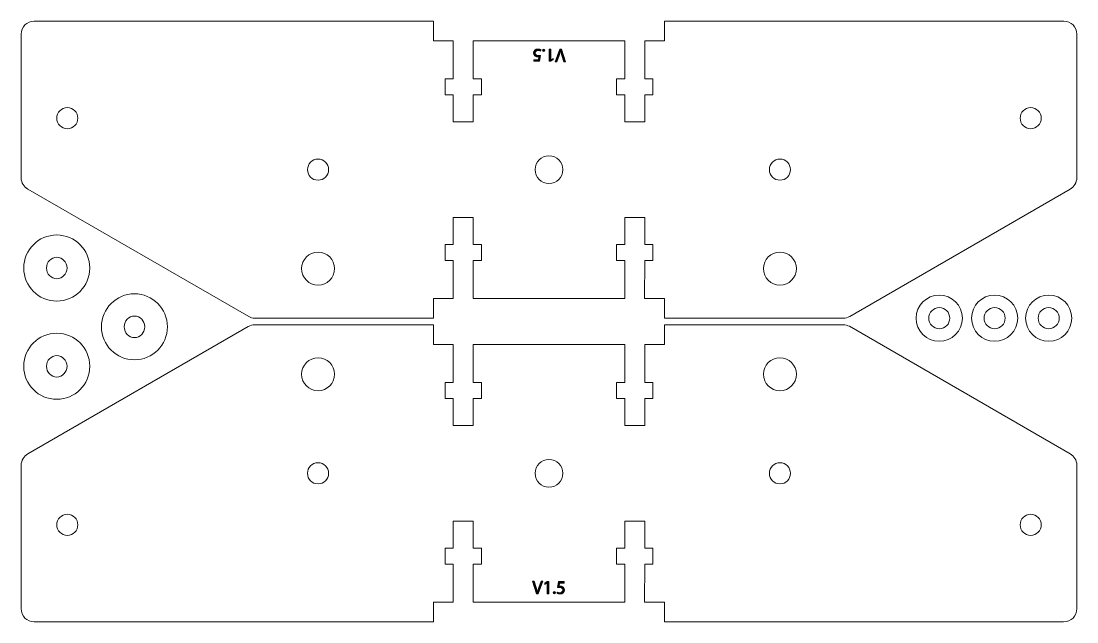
# Model space of a CAD drawing. Header units: inches. Extents: x 4 to 407, y 4 to 300.
# Drawn here: x 156.8 to 316.8, y 115 to 206 of the extents above; entities that cross this region are included whole.
import ezdxf

# ---------------------------------------------------------------- set-up
doc = ezdxf.new("R2010")
doc.units = ezdxf.units.IN
doc.header["$MEASUREMENT"] = 0
doc.layers.add('Ebene 1', color=7, linetype='Continuous')

# ---------------------------------------------------------------- blocks, each defined once
blk = doc.blocks.new('block 50')
at = {"layer": 'Ebene 1', "lineweight": 0}
for points in [[(157.23, 153.72), (157.23, 156.48), (159.47, 158.72), (162.23, 158.72), (164.99, 158.72), (167.23, 156.48), (167.23, 153.72), (167.23, 150.96), (164.99, 148.72), (162.23, 148.72), (159.47, 148.72), (157.23, 150.96), (157.23, 153.72)], [(160.68, 153.72), (160.68, 154.62), (161.38, 155.35), (162.23, 155.35), (163.09, 155.35), (163.79, 154.62), (163.79, 153.72), (163.79, 152.82), (163.09, 152.09), (162.23, 152.09), (161.38, 152.09), (160.68, 152.82), (160.68, 153.72)]]:
    blk.add_open_spline(points, degree=3, knots=[0, 0, 0, 0, 1, 1, 1, 2, 2, 2, 3, 3, 3, 4, 4, 4, 4], dxfattribs=at)
blk = doc.blocks.new('block 69')
at = {"layer": 'Ebene 1'}
h = blk.add_hatch(color=250, dxfattribs=at)
h.dxf.hatch_style = 2
edge = h.paths.add_edge_path()
edge.add_spline(control_points=[(234.94, 119.26), (234.94, 119.26), (234.32, 121.16), (234.32, 121.16), (234.32, 121.16), (234.58, 121.16), (234.58, 121.16), (234.58, 121.16), (234.88, 120.23), (234.88, 120.23), (234.96, 119.97), (235.03, 119.74), (235.08, 119.52), (235.08, 119.52), (235.09, 119.52), (235.09, 119.52), (235.14, 119.74), (235.22, 119.98), (235.31, 120.22), (235.31, 120.22), (235.63, 121.16), (235.63, 121.16), (235.63, 121.16), (235.89, 121.16), (235.89, 121.16), (235.89, 121.16), (235.21, 119.26), (235.21, 119.26), (235.21, 119.26), (234.94, 119.26), (234.94, 119.26)], knot_values=[0, 0, 0, 0, 1, 1, 1, 2, 2, 2, 3, 3, 3, 4, 4, 4, 5, 5, 5, 6, 6, 6, 7, 7, 7, 8, 8, 8, 9, 9, 9, 10, 10, 10, 10], degree=3, periodic=1)
h = blk.add_hatch(color=250, dxfattribs=at)
h.dxf.hatch_style = 2
h.paths.add_polyline_path([(236.55, 120.86), (236.54, 120.86), (236.22, 120.69), (236.18, 120.88), (236.58, 121.1), (236.79, 121.1), (236.79, 119.26), (236.55, 119.26)])
h = blk.add_hatch(color=250, dxfattribs=at)
h.dxf.hatch_style = 2
edge = h.paths.add_edge_path()
edge.add_spline(control_points=[(239.14, 120.89), (239.14, 120.89), (238.44, 120.89), (238.44, 120.89), (238.44, 120.89), (238.37, 120.42), (238.37, 120.42), (238.41, 120.42), (238.45, 120.43), (238.52, 120.43), (238.66, 120.43), (238.8, 120.4), (238.91, 120.33), (239.05, 120.25), (239.17, 120.09), (239.17, 119.86), (239.17, 119.5), (238.89, 119.23), (238.49, 119.23), (238.29, 119.23), (238.12, 119.29), (238.03, 119.34), (238.03, 119.34), (238.1, 119.53), (238.1, 119.53), (238.17, 119.49), (238.32, 119.43), (238.49, 119.43), (238.72, 119.43), (238.92, 119.58), (238.92, 119.83), (238.92, 120.07), (238.76, 120.23), (238.39, 120.23), (238.29, 120.23), (238.21, 120.22), (238.14, 120.21), (238.14, 120.21), (238.26, 121.1), (238.26, 121.1), (238.26, 121.1), (239.14, 121.1), (239.14, 121.1), (239.14, 121.1), (239.14, 120.89), (239.14, 120.89)], knot_values=[0, 0, 0, 0, 1, 1, 1, 2, 2, 2, 3, 3, 3, 4, 4, 4, 5, 5, 5, 6, 6, 6, 7, 7, 7, 8, 8, 8, 9, 9, 9, 10, 10, 10, 11, 11, 11, 12, 12, 12, 13, 13, 13, 14, 14, 14, 15, 15, 15, 15], degree=3, periodic=1)
h = blk.add_hatch(color=250, dxfattribs=at)
h.dxf.hatch_style = 2
edge = h.paths.add_edge_path()
edge.add_spline(control_points=[(237.48, 119.41), (237.48, 119.51), (237.55, 119.59), (237.65, 119.59), (237.75, 119.59), (237.81, 119.51), (237.81, 119.41), (237.81, 119.31), (237.75, 119.23), (237.64, 119.23), (237.55, 119.23), (237.48, 119.31), (237.48, 119.41)], knot_values=[0, 0, 0, 0, 1, 1, 1, 2, 2, 2, 3, 3, 3, 4, 4, 4, 4], degree=3, periodic=1)
at = {"layer": 'Ebene 1', "lineweight": 0}
blk.add_lwpolyline([(236.55, 120.86), (236.54, 120.86), (236.22, 120.69), (236.18, 120.88), (236.58, 121.1), (236.79, 121.1), (236.79, 119.26), (236.55, 119.26), (236.55, 120.86)], dxfattribs=at)
for points, knots in [([(234.94, 119.26), (234.94, 119.26), (234.32, 121.16), (234.32, 121.16), (234.32, 121.16), (234.58, 121.16), (234.58, 121.16), (234.58, 121.16), (234.88, 120.23), (234.88, 120.23), (234.96, 119.97), (235.03, 119.74), (235.08, 119.52), (235.08, 119.52), (235.09, 119.52), (235.09, 119.52), (235.14, 119.74), (235.22, 119.98), (235.31, 120.22), (235.31, 120.22), (235.63, 121.16), (235.63, 121.16), (235.63, 121.16), (235.89, 121.16), (235.89, 121.16), (235.89, 121.16), (235.21, 119.26), (235.21, 119.26), (235.21, 119.26), (234.94, 119.26), (234.94, 119.26)], [0, 0, 0, 0, 1, 1, 1, 2, 2, 2, 3, 3, 3, 4, 4, 4, 5, 5, 5, 6, 6, 6, 7, 7, 7, 8, 8, 8, 9, 9, 9, 10, 10, 10, 10]), ([(239.14, 120.89), (239.14, 120.89), (238.44, 120.89), (238.44, 120.89), (238.44, 120.89), (238.37, 120.42), (238.37, 120.42), (238.41, 120.42), (238.45, 120.43), (238.52, 120.43), (238.66, 120.43), (238.8, 120.4), (238.91, 120.33), (239.05, 120.25), (239.17, 120.09), (239.17, 119.86), (239.17, 119.5), (238.89, 119.23), (238.49, 119.23), (238.29, 119.23), (238.12, 119.29), (238.03, 119.34), (238.03, 119.34), (238.1, 119.53), (238.1, 119.53), (238.17, 119.49), (238.32, 119.43), (238.49, 119.43), (238.72, 119.43), (238.92, 119.58), (238.92, 119.83), (238.92, 120.07), (238.76, 120.23), (238.39, 120.23), (238.29, 120.23), (238.21, 120.22), (238.14, 120.21), (238.14, 120.21), (238.26, 121.1), (238.26, 121.1), (238.26, 121.1), (239.14, 121.1), (239.14, 121.1), (239.14, 121.1), (239.14, 120.89), (239.14, 120.89)], [0, 0, 0, 0, 1, 1, 1, 2, 2, 2, 3, 3, 3, 4, 4, 4, 5, 5, 5, 6, 6, 6, 7, 7, 7, 8, 8, 8, 9, 9, 9, 10, 10, 10, 11, 11, 11, 12, 12, 12, 13, 13, 13, 14, 14, 14, 15, 15, 15, 15]), ([(237.48, 119.41), (237.48, 119.51), (237.55, 119.59), (237.65, 119.59), (237.75, 119.59), (237.81, 119.51), (237.81, 119.41), (237.81, 119.31), (237.75, 119.23), (237.64, 119.23), (237.55, 119.23), (237.48, 119.31), (237.48, 119.41)], [0, 0, 0, 0, 1, 1, 1, 2, 2, 2, 3, 3, 3, 4, 4, 4, 4])]:
    blk.add_open_spline(points, degree=3, knots=knots, dxfattribs=at)
blk = doc.blocks.new('block 68')
at = {"layer": 'Ebene 1', "lineweight": 0}
for points, knots in [([(315.83, 140.45), (315.83, 140.45), (282.35, 159.78), (282.35, 159.78), (282.08, 159.92), (281.78, 160), (281.45, 160.01), (281.45, 160.01), (254.33, 160.01), (254.33, 160.01), (254.33, 160.01), (254.33, 157.01), (254.33, 157.01), (254.33, 157.01), (251.34, 157.01), (251.34, 157.01), (251.34, 157.01), (251.34, 151.26), (251.34, 151.26), (251.34, 151.26), (252.59, 151.26), (252.59, 151.26), (252.59, 151.26), (252.59, 148.86), (252.59, 148.86), (252.59, 148.86), (251.34, 148.86), (251.34, 148.86), (251.34, 148.86), (251.34, 144.76), (251.34, 144.76), (251.34, 144.76), (248.33, 144.76), (248.33, 144.76), (248.33, 144.76), (248.33, 148.86), (248.33, 148.86), (248.33, 148.86), (247.08, 148.86), (247.08, 148.86), (247.08, 148.86), (247.08, 151.26), (247.08, 151.26), (247.08, 151.26), (248.33, 151.26), (248.33, 151.26), (248.33, 151.26), (248.34, 157.01), (248.34, 157.01), (248.34, 157.01), (225.33, 157.01), (225.33, 157.01), (225.33, 157.01), (225.33, 151.26), (225.33, 151.26), (225.33, 151.26), (226.58, 151.26), (226.58, 151.26), (226.58, 151.26), (226.58, 148.86), (226.58, 148.86), (226.58, 148.86), (225.33, 148.86), (225.33, 148.86), (225.33, 148.86), (225.33, 144.76), (225.33, 144.76), (225.33, 144.76), (222.33, 144.76), (222.33, 144.76), (222.33, 144.76), (222.33, 148.86), (222.33, 148.86), (222.33, 148.86), (221.08, 148.86), (221.08, 148.86), (221.08, 148.86), (221.08, 151.26), (221.08, 151.26), (221.08, 151.26), (222.33, 151.26), (222.33, 151.26), (222.33, 151.26), (222.33, 157.01), (222.33, 157.01), (222.33, 157.01), (219.33, 157.01), (219.33, 157.01), (219.33, 157.01), (219.33, 160.01), (219.33, 160.01), (219.33, 160.01), (192.29, 160.01), (192.29, 160.01), (192.29, 160.01), (192.29, 160.01), (192.29, 160.01), (192.28, 160.01), (192.28, 160.01), (192.27, 160.01), (191.91, 160.01), (191.57, 159.91), (191.28, 159.74), (191.28, 159.74), (191.26, 159.74), (191.26, 159.74), (191.26, 159.74), (157.86, 140.46), (157.86, 140.46), (157.86, 140.46), (157.86, 140.45), (157.86, 140.45), (157.26, 140.12), (156.85, 139.48), (156.84, 138.74), (156.84, 138.74), (156.83, 138.74), (156.83, 138.74), (156.83, 138.74), (156.83, 117.01), (156.83, 117.01), (156.83, 115.9), (157.73, 115.01), (158.83, 115.01), (158.83, 115.01), (219.33, 115.01), (219.33, 115.01), (219.33, 115.01), (219.33, 118.01), (219.33, 118.01), (219.33, 118.01), (222.33, 118.01), (222.33, 118.01), (222.33, 118.01), (222.33, 123.76), (222.33, 123.76), (222.33, 123.76), (221.08, 123.76), (221.08, 123.76), (221.08, 123.76), (221.08, 126.16), (221.08, 126.16), (221.08, 126.16), (222.33, 126.16), (222.33, 126.16), (222.33, 126.16), (222.33, 130.26), (222.33, 130.26), (222.33, 130.26), (225.33, 130.26), (225.33, 130.26), (225.33, 130.26), (225.33, 126.16), (225.33, 126.16), (225.33, 126.16), (226.58, 126.16), (226.58, 126.16), (226.58, 126.16), (226.58, 123.76), (226.58, 123.76), (226.58, 123.76), (225.33, 123.76), (225.33, 123.76), (225.33, 123.76), (225.33, 118.01), (225.33, 118.01), (225.33, 118.01), (248.33, 118.01), (248.33, 118.01), (248.33, 118.01), (248.33, 123.76), (248.33, 123.76), (248.33, 123.76), (247.08, 123.76), (247.08, 123.76), (247.08, 123.76), (247.08, 126.16), (247.08, 126.16), (247.08, 126.16), (248.33, 126.16), (248.33, 126.16), (248.33, 126.16), (248.33, 130.26), (248.33, 130.26), (248.33, 130.26), (251.34, 130.26), (251.34, 130.26), (251.34, 130.26), (251.34, 126.16), (251.34, 126.16), (251.34, 126.16), (252.59, 126.16), (252.59, 126.16), (252.59, 126.16), (252.59, 123.76), (252.59, 123.76), (252.59, 123.76), (251.34, 123.76), (251.34, 123.76), (251.34, 123.76), (251.33, 118.01), (251.33, 118.01), (251.33, 118.01), (254.33, 118.01), (254.33, 118.01), (254.33, 118.01), (254.33, 115.01), (254.33, 115.01), (254.33, 115.01), (314.83, 115.01), (314.83, 115.01), (315.94, 115.01), (316.83, 115.9), (316.83, 117.01), (316.83, 117.01), (316.83, 138.79), (316.83, 138.79), (316.81, 139.5), (316.41, 140.12), (315.83, 140.45)], [0, 0, 0, 0, 1, 1, 1, 2, 2, 2, 3, 3, 3, 4, 4, 4, 5, 5, 5, 6, 6, 6, 7, 7, 7, 8, 8, 8, 9, 9, 9, 10, 10, 10, 11, 11, 11, 12, 12, 12, 13, 13, 13, 14, 14, 14, 15, 15, 15, 16, 16, 16, 17, 17, 17, 18, 18, 18, 19, 19, 19, 20, 20, 20, 21, 21, 21, 22, 22, 22, 23, 23, 23, 24, 24, 24, 25, 25, 25, 26, 26, 26, 27, 27, 27, 28, 28, 28, 29, 29, 29, 30, 30, 30, 31, 31, 31, 32, 32, 32, 33, 33, 33, 34, 34, 34, 35, 35, 35, 36, 36, 36, 37, 37, 37, 38, 38, 38, 39, 39, 39, 40, 40, 40, 41, 41, 41, 42, 42, 42, 43, 43, 43, 44, 44, 44, 45, 45, 45, 46, 46, 46, 47, 47, 47, 48, 48, 48, 49, 49, 49, 50, 50, 50, 51, 51, 51, 52, 52, 52, 53, 53, 53, 54, 54, 54, 55, 55, 55, 56, 56, 56, 57, 57, 57, 58, 58, 58, 59, 59, 59, 60, 60, 60, 61, 61, 61, 62, 62, 62, 63, 63, 63, 64, 64, 64, 65, 65, 65, 66, 66, 66, 67, 67, 67, 68, 68, 68, 69, 69, 69, 70, 70, 70, 71, 71, 71, 72, 72, 72, 73, 73, 73, 73]), ([(201.84, 155.01), (203.22, 155.01), (204.34, 153.89), (204.34, 152.51), (204.34, 151.13), (203.22, 150.01), (201.84, 150.01), (200.46, 150.01), (199.34, 151.13), (199.34, 152.51), (199.34, 153.89), (200.46, 155.01), (201.84, 155.01)], [0, 0, 0, 0, 1, 1, 1, 2, 2, 2, 3, 3, 3, 4, 4, 4, 4]), ([(271.83, 155.01), (273.22, 155.01), (274.34, 153.89), (274.34, 152.51), (274.34, 151.12), (273.22, 150.01), (271.83, 150.01), (270.46, 150.01), (269.34, 151.12), (269.34, 152.51), (269.34, 153.89), (270.46, 155.01), (271.83, 155.01)], [0, 0, 0, 0, 1, 1, 1, 2, 2, 2, 3, 3, 3, 4, 4, 4, 4]), ([(236.83, 135.41), (238, 135.41), (238.93, 136.35), (238.93, 137.51), (238.93, 138.67), (238, 139.61), (236.83, 139.61), (235.68, 139.61), (234.74, 138.67), (234.74, 137.51), (234.74, 136.35), (235.68, 135.41), (236.83, 135.41)], [0, 0, 0, 0, 1, 1, 1, 2, 2, 2, 3, 3, 3, 4, 4, 4, 4]), ([(203.43, 137.51), (203.43, 136.62), (202.72, 135.91), (201.83, 135.91), (200.95, 135.91), (200.23, 136.62), (200.23, 137.51), (200.23, 138.39), (200.95, 139.11), (201.83, 139.11), (202.72, 139.11), (203.43, 138.39), (203.43, 137.51)], [0, 0, 0, 0, 1, 1, 1, 2, 2, 2, 3, 3, 3, 4, 4, 4, 4]), ([(273.43, 137.51), (273.43, 136.62), (272.72, 135.91), (271.83, 135.91), (270.95, 135.91), (270.23, 136.62), (270.23, 137.51), (270.23, 138.39), (270.95, 139.11), (271.83, 139.11), (272.72, 139.11), (273.43, 138.39), (273.43, 137.51)], [0, 0, 0, 0, 1, 1, 1, 2, 2, 2, 3, 3, 3, 4, 4, 4, 4]), ([(165.43, 129.71), (165.43, 128.82), (164.72, 128.11), (163.83, 128.11), (162.95, 128.11), (162.23, 128.82), (162.23, 129.71), (162.23, 130.59), (162.95, 131.31), (163.83, 131.31), (164.72, 131.31), (165.43, 130.59), (165.43, 129.71)], [0, 0, 0, 0, 1, 1, 1, 2, 2, 2, 3, 3, 3, 4, 4, 4, 4]), ([(311.43, 129.71), (311.43, 128.82), (310.72, 128.11), (309.84, 128.11), (308.95, 128.11), (308.24, 128.82), (308.24, 129.71), (308.24, 130.59), (308.95, 131.31), (309.84, 131.31), (310.72, 131.31), (311.43, 130.59), (311.43, 129.71)], [0, 0, 0, 0, 1, 1, 1, 2, 2, 2, 3, 3, 3, 4, 4, 4, 4])]:
    blk.add_open_spline(points, degree=3, knots=knots, dxfattribs=at)
at = {"layer": 'Ebene 1'}
blk.add_blockref('block 69', (0, 0), dxfattribs=at)
blk = doc.blocks.new('block 73')
at = {"layer": 'Ebene 1'}
h = blk.add_hatch(color=250, dxfattribs=at)
h.dxf.hatch_style = 2
edge = h.paths.add_edge_path()
edge.add_spline(control_points=[(234.53, 200.13), (234.53, 200.13), (235.23, 200.13), (235.23, 200.13), (235.23, 200.13), (235.3, 200.6), (235.3, 200.6), (235.26, 200.59), (235.22, 200.59), (235.15, 200.59), (235.01, 200.59), (234.87, 200.62), (234.76, 200.69), (234.62, 200.77), (234.5, 200.93), (234.5, 201.16), (234.5, 201.52), (234.78, 201.78), (235.18, 201.78), (235.38, 201.78), (235.55, 201.73), (235.64, 201.67), (235.64, 201.67), (235.57, 201.48), (235.57, 201.48), (235.5, 201.53), (235.35, 201.58), (235.18, 201.58), (234.95, 201.58), (234.75, 201.43), (234.75, 201.19), (234.75, 200.95), (234.91, 200.78), (235.28, 200.78), (235.38, 200.78), (235.46, 200.79), (235.53, 200.8), (235.53, 200.8), (235.41, 199.92), (235.41, 199.92), (235.41, 199.92), (234.53, 199.92), (234.53, 199.92), (234.53, 199.92), (234.53, 200.13), (234.53, 200.13)], knot_values=[0, 0, 0, 0, 1, 1, 1, 2, 2, 2, 3, 3, 3, 4, 4, 4, 5, 5, 5, 6, 6, 6, 7, 7, 7, 8, 8, 8, 9, 9, 9, 10, 10, 10, 11, 11, 11, 12, 12, 12, 13, 13, 13, 14, 14, 14, 15, 15, 15, 15], degree=3, periodic=1)
h = blk.add_hatch(color=250, dxfattribs=at)
h.dxf.hatch_style = 2
edge = h.paths.add_edge_path()
edge.add_spline(control_points=[(236.19, 201.61), (236.19, 201.5), (236.12, 201.43), (236.02, 201.43), (235.92, 201.43), (235.86, 201.5), (235.86, 201.61), (235.86, 201.71), (235.92, 201.78), (236.03, 201.78), (236.12, 201.78), (236.19, 201.71), (236.19, 201.61)], knot_values=[0, 0, 0, 0, 1, 1, 1, 2, 2, 2, 3, 3, 3, 4, 4, 4, 4], degree=3, periodic=1)
h = blk.add_hatch(color=250, dxfattribs=at)
h.dxf.hatch_style = 2
h.paths.add_polyline_path([(237.12, 200.15), (237.13, 200.15), (237.45, 200.32), (237.49, 200.13), (237.09, 199.92), (236.88, 199.92), (236.88, 201.75), (237.12, 201.75)])
h = blk.add_hatch(color=250, dxfattribs=at)
h.dxf.hatch_style = 2
edge = h.paths.add_edge_path()
edge.add_spline(control_points=[(238.73, 201.75), (238.73, 201.75), (239.35, 199.85), (239.35, 199.85), (239.35, 199.85), (239.08, 199.85), (239.08, 199.85), (239.08, 199.85), (238.79, 200.79), (238.79, 200.79), (238.71, 201.04), (238.64, 201.28), (238.59, 201.5), (238.59, 201.5), (238.58, 201.5), (238.58, 201.5), (238.53, 201.28), (238.45, 201.04), (238.36, 200.79), (238.36, 200.79), (238.04, 199.85), (238.04, 199.85), (238.04, 199.85), (237.78, 199.85), (237.78, 199.85), (237.78, 199.85), (238.46, 201.75), (238.46, 201.75), (238.46, 201.75), (238.73, 201.75), (238.73, 201.75)], knot_values=[0, 0, 0, 0, 1, 1, 1, 2, 2, 2, 3, 3, 3, 4, 4, 4, 5, 5, 5, 6, 6, 6, 7, 7, 7, 8, 8, 8, 9, 9, 9, 10, 10, 10, 10], degree=3, periodic=1)
at = {"layer": 'Ebene 1', "lineweight": 0}
blk.add_lwpolyline([(237.12, 200.15), (237.13, 200.15), (237.45, 200.32), (237.49, 200.13), (237.09, 199.92), (236.88, 199.92), (236.88, 201.75), (237.12, 201.75), (237.12, 200.15)], dxfattribs=at)
for points, knots in [([(234.53, 200.13), (234.53, 200.13), (235.23, 200.13), (235.23, 200.13), (235.23, 200.13), (235.3, 200.6), (235.3, 200.6), (235.26, 200.59), (235.22, 200.59), (235.15, 200.59), (235.01, 200.59), (234.87, 200.62), (234.76, 200.69), (234.62, 200.77), (234.5, 200.93), (234.5, 201.16), (234.5, 201.52), (234.78, 201.78), (235.18, 201.78), (235.38, 201.78), (235.55, 201.73), (235.64, 201.67), (235.64, 201.67), (235.57, 201.48), (235.57, 201.48), (235.5, 201.53), (235.35, 201.58), (235.18, 201.58), (234.95, 201.58), (234.75, 201.43), (234.75, 201.19), (234.75, 200.95), (234.91, 200.78), (235.28, 200.78), (235.38, 200.78), (235.46, 200.79), (235.53, 200.8), (235.53, 200.8), (235.41, 199.92), (235.41, 199.92), (235.41, 199.92), (234.53, 199.92), (234.53, 199.92), (234.53, 199.92), (234.53, 200.13), (234.53, 200.13)], [0, 0, 0, 0, 1, 1, 1, 2, 2, 2, 3, 3, 3, 4, 4, 4, 5, 5, 5, 6, 6, 6, 7, 7, 7, 8, 8, 8, 9, 9, 9, 10, 10, 10, 11, 11, 11, 12, 12, 12, 13, 13, 13, 14, 14, 14, 15, 15, 15, 15]), ([(236.19, 201.61), (236.19, 201.5), (236.12, 201.43), (236.02, 201.43), (235.92, 201.43), (235.86, 201.5), (235.86, 201.61), (235.86, 201.71), (235.92, 201.78), (236.03, 201.78), (236.12, 201.78), (236.19, 201.71), (236.19, 201.61)], [0, 0, 0, 0, 1, 1, 1, 2, 2, 2, 3, 3, 3, 4, 4, 4, 4]), ([(238.73, 201.75), (238.73, 201.75), (239.35, 199.85), (239.35, 199.85), (239.35, 199.85), (239.08, 199.85), (239.08, 199.85), (239.08, 199.85), (238.79, 200.79), (238.79, 200.79), (238.71, 201.04), (238.64, 201.28), (238.59, 201.5), (238.59, 201.5), (238.58, 201.5), (238.58, 201.5), (238.53, 201.28), (238.45, 201.04), (238.36, 200.79), (238.36, 200.79), (238.04, 199.85), (238.04, 199.85), (238.04, 199.85), (237.78, 199.85), (237.78, 199.85), (237.78, 199.85), (238.46, 201.75), (238.46, 201.75), (238.46, 201.75), (238.73, 201.75), (238.73, 201.75)], [0, 0, 0, 0, 1, 1, 1, 2, 2, 2, 3, 3, 3, 4, 4, 4, 5, 5, 5, 6, 6, 6, 7, 7, 7, 8, 8, 8, 9, 9, 9, 10, 10, 10, 10])]:
    blk.add_open_spline(points, degree=3, knots=knots, dxfattribs=at)
blk = doc.blocks.new('block 72')
at = {"layer": 'Ebene 1', "lineweight": 0}
for points, knots in [([(157.84, 180.57), (157.84, 180.57), (191.32, 161.24), (191.32, 161.24), (191.59, 161.1), (191.89, 161.01), (192.22, 161.01), (192.22, 161.01), (219.33, 161.01), (219.33, 161.01), (219.33, 161.01), (219.33, 164.01), (219.33, 164.01), (219.33, 164.01), (222.33, 164.01), (222.33, 164.01), (222.33, 164.01), (222.33, 169.76), (222.33, 169.76), (222.33, 169.76), (221.08, 169.76), (221.08, 169.76), (221.08, 169.76), (221.08, 172.16), (221.08, 172.16), (221.08, 172.16), (222.33, 172.16), (222.33, 172.16), (222.33, 172.16), (222.33, 176.26), (222.33, 176.26), (222.33, 176.26), (225.33, 176.26), (225.33, 176.26), (225.33, 176.26), (225.33, 172.16), (225.33, 172.16), (225.33, 172.16), (226.58, 172.16), (226.58, 172.16), (226.58, 172.16), (226.58, 169.76), (226.58, 169.76), (226.58, 169.76), (225.33, 169.76), (225.33, 169.76), (225.33, 169.76), (225.33, 164.01), (225.33, 164.01), (225.33, 164.01), (248.33, 164.01), (248.33, 164.01), (248.33, 164.01), (248.33, 169.76), (248.33, 169.76), (248.33, 169.76), (247.08, 169.76), (247.08, 169.76), (247.08, 169.76), (247.08, 172.16), (247.08, 172.16), (247.08, 172.16), (248.33, 172.16), (248.33, 172.16), (248.33, 172.16), (248.33, 176.26), (248.33, 176.26), (248.33, 176.26), (251.34, 176.26), (251.34, 176.26), (251.34, 176.26), (251.34, 172.16), (251.34, 172.16), (251.34, 172.16), (252.59, 172.16), (252.59, 172.16), (252.59, 172.16), (252.59, 169.76), (252.59, 169.76), (252.59, 169.76), (251.34, 169.76), (251.34, 169.76), (251.34, 169.76), (251.33, 164.01), (251.33, 164.01), (251.33, 164.01), (254.33, 164.01), (254.33, 164.01), (254.33, 164.01), (254.33, 161.01), (254.33, 161.01), (254.33, 161.01), (281.38, 161.01), (281.38, 161.01), (281.38, 161.01), (281.38, 161.01), (281.38, 161.01), (281.39, 161.01), (281.39, 161.01), (281.4, 161.01), (281.76, 161.01), (282.1, 161.1), (282.39, 161.27), (282.39, 161.27), (282.41, 161.27), (282.41, 161.27), (282.41, 161.27), (315.81, 180.55), (315.81, 180.55), (315.81, 180.55), (315.81, 180.56), (315.81, 180.56), (316.41, 180.9), (316.82, 181.54), (316.83, 182.27), (316.83, 182.27), (316.83, 182.28), (316.83, 182.28), (316.83, 182.28), (316.83, 204.01), (316.83, 204.01), (316.83, 205.11), (315.94, 206.01), (314.84, 206.01), (314.84, 206.01), (254.33, 206.01), (254.33, 206.01), (254.33, 206.01), (254.33, 203.01), (254.33, 203.01), (254.33, 203.01), (251.34, 203.01), (251.34, 203.01), (251.34, 203.01), (251.34, 197.26), (251.34, 197.26), (251.34, 197.26), (252.59, 197.26), (252.59, 197.26), (252.59, 197.26), (252.59, 194.86), (252.59, 194.86), (252.59, 194.86), (251.34, 194.86), (251.34, 194.86), (251.34, 194.86), (251.34, 190.76), (251.34, 190.76), (251.34, 190.76), (248.33, 190.76), (248.33, 190.76), (248.33, 190.76), (248.33, 194.86), (248.33, 194.86), (248.33, 194.86), (247.08, 194.86), (247.08, 194.86), (247.08, 194.86), (247.08, 197.26), (247.08, 197.26), (247.08, 197.26), (248.33, 197.26), (248.33, 197.26), (248.33, 197.26), (248.34, 203.01), (248.34, 203.01), (248.34, 203.01), (225.33, 203.01), (225.33, 203.01), (225.33, 203.01), (225.33, 197.26), (225.33, 197.26), (225.33, 197.26), (226.58, 197.26), (226.58, 197.26), (226.58, 197.26), (226.58, 194.86), (226.58, 194.86), (226.58, 194.86), (225.33, 194.86), (225.33, 194.86), (225.33, 194.86), (225.33, 190.76), (225.33, 190.76), (225.33, 190.76), (222.33, 190.76), (222.33, 190.76), (222.33, 190.76), (222.33, 194.86), (222.33, 194.86), (222.33, 194.86), (221.08, 194.86), (221.08, 194.86), (221.08, 194.86), (221.08, 197.26), (221.08, 197.26), (221.08, 197.26), (222.33, 197.26), (222.33, 197.26), (222.33, 197.26), (222.33, 203.01), (222.33, 203.01), (222.33, 203.01), (219.33, 203.01), (219.33, 203.01), (219.33, 203.01), (219.33, 206.01), (219.33, 206.01), (219.33, 206.01), (158.83, 206.01), (158.83, 206.01), (157.73, 206.01), (156.83, 205.11), (156.83, 204.01), (156.83, 204.01), (156.83, 182.22), (156.83, 182.22), (156.86, 181.51), (157.26, 180.9), (157.84, 180.57)], [0, 0, 0, 0, 1, 1, 1, 2, 2, 2, 3, 3, 3, 4, 4, 4, 5, 5, 5, 6, 6, 6, 7, 7, 7, 8, 8, 8, 9, 9, 9, 10, 10, 10, 11, 11, 11, 12, 12, 12, 13, 13, 13, 14, 14, 14, 15, 15, 15, 16, 16, 16, 17, 17, 17, 18, 18, 18, 19, 19, 19, 20, 20, 20, 21, 21, 21, 22, 22, 22, 23, 23, 23, 24, 24, 24, 25, 25, 25, 26, 26, 26, 27, 27, 27, 28, 28, 28, 29, 29, 29, 30, 30, 30, 31, 31, 31, 32, 32, 32, 33, 33, 33, 34, 34, 34, 35, 35, 35, 36, 36, 36, 37, 37, 37, 38, 38, 38, 39, 39, 39, 40, 40, 40, 41, 41, 41, 42, 42, 42, 43, 43, 43, 44, 44, 44, 45, 45, 45, 46, 46, 46, 47, 47, 47, 48, 48, 48, 49, 49, 49, 50, 50, 50, 51, 51, 51, 52, 52, 52, 53, 53, 53, 54, 54, 54, 55, 55, 55, 56, 56, 56, 57, 57, 57, 58, 58, 58, 59, 59, 59, 60, 60, 60, 61, 61, 61, 62, 62, 62, 63, 63, 63, 64, 64, 64, 65, 65, 65, 66, 66, 66, 67, 67, 67, 68, 68, 68, 69, 69, 69, 70, 70, 70, 71, 71, 71, 72, 72, 72, 73, 73, 73, 73]), ([(162.23, 191.31), (162.23, 192.19), (162.95, 192.91), (163.83, 192.91), (164.72, 192.91), (165.43, 192.19), (165.43, 191.31), (165.43, 190.42), (164.72, 189.71), (163.83, 189.71), (162.95, 189.71), (162.23, 190.42), (162.23, 191.31)], [0, 0, 0, 0, 1, 1, 1, 2, 2, 2, 3, 3, 3, 4, 4, 4, 4]), ([(308.24, 191.31), (308.24, 192.19), (308.95, 192.91), (309.84, 192.91), (310.72, 192.91), (311.43, 192.19), (311.43, 191.31), (311.43, 190.42), (310.72, 189.71), (309.84, 189.71), (308.95, 189.71), (308.24, 190.42), (308.24, 191.31)], [0, 0, 0, 0, 1, 1, 1, 2, 2, 2, 3, 3, 3, 4, 4, 4, 4]), ([(236.83, 185.61), (235.67, 185.61), (234.74, 184.66), (234.74, 183.51), (234.74, 182.35), (235.67, 181.41), (236.83, 181.41), (237.99, 181.41), (238.93, 182.35), (238.93, 183.51), (238.93, 184.66), (237.99, 185.61), (236.83, 185.61)], [0, 0, 0, 0, 1, 1, 1, 2, 2, 2, 3, 3, 3, 4, 4, 4, 4]), ([(200.24, 183.51), (200.24, 184.39), (200.95, 185.11), (201.84, 185.11), (202.72, 185.11), (203.43, 184.39), (203.43, 183.51), (203.43, 182.62), (202.72, 181.91), (201.84, 181.91), (200.95, 181.91), (200.24, 182.62), (200.24, 183.51)], [0, 0, 0, 0, 1, 1, 1, 2, 2, 2, 3, 3, 3, 4, 4, 4, 4]), ([(270.24, 183.51), (270.24, 184.39), (270.95, 185.11), (271.83, 185.11), (272.72, 185.11), (273.43, 184.39), (273.43, 183.51), (273.43, 182.62), (272.72, 181.91), (271.83, 181.91), (270.95, 181.91), (270.24, 182.62), (270.24, 183.51)], [0, 0, 0, 0, 1, 1, 1, 2, 2, 2, 3, 3, 3, 4, 4, 4, 4]), ([(201.83, 166.01), (200.45, 166.01), (199.33, 167.13), (199.33, 168.51), (199.33, 169.89), (200.45, 171.01), (201.83, 171.01), (203.21, 171.01), (204.33, 169.89), (204.33, 168.51), (204.33, 167.13), (203.21, 166.01), (201.83, 166.01)], [0, 0, 0, 0, 1, 1, 1, 2, 2, 2, 3, 3, 3, 4, 4, 4, 4]), ([(271.83, 166.01), (270.45, 166.01), (269.33, 167.13), (269.33, 168.51), (269.33, 169.89), (270.45, 171.01), (271.83, 171.01), (273.21, 171.01), (274.33, 169.89), (274.33, 168.51), (274.33, 167.13), (273.21, 166.01), (271.83, 166.01)], [0, 0, 0, 0, 1, 1, 1, 2, 2, 2, 3, 3, 3, 4, 4, 4, 4])]:
    blk.add_open_spline(points, degree=3, knots=knots, dxfattribs=at)
at = {"layer": 'Ebene 1'}
blk.add_blockref('block 73', (0, 0), dxfattribs=at)
blk = doc.blocks.new('block 124')
at = {"layer": 'Ebene 1', "lineweight": 0}
for points in [[(295.98, 157.51), (294.05, 157.51), (292.48, 159.07), (292.48, 161.01), (292.48, 162.94), (294.05, 164.51), (295.98, 164.51), (297.91, 164.51), (299.48, 162.94), (299.48, 161.01), (299.48, 159.07), (297.91, 157.51), (295.98, 157.51)], [(295.98, 159.41), (295.09, 159.41), (294.38, 160.12), (294.38, 161.01), (294.38, 161.89), (295.09, 162.61), (295.98, 162.61), (296.86, 162.61), (297.58, 161.89), (297.58, 161.01), (297.58, 160.12), (296.86, 159.41), (295.98, 159.41)]]:
    blk.add_open_spline(points, degree=3, knots=[0, 0, 0, 0, 1, 1, 1, 2, 2, 2, 3, 3, 3, 4, 4, 4, 4], dxfattribs=at)
blk = doc.blocks.new('block 125')
at = {"layer": 'Ebene 1', "lineweight": 0}
for points in [[(312.56, 157.51), (310.63, 157.51), (309.06, 159.07), (309.06, 161.01), (309.06, 162.94), (310.63, 164.51), (312.56, 164.51), (314.5, 164.51), (316.06, 162.94), (316.06, 161.01), (316.06, 159.07), (314.5, 157.51), (312.56, 157.51)], [(312.56, 159.41), (311.68, 159.41), (310.96, 160.12), (310.96, 161.01), (310.96, 161.89), (311.68, 162.61), (312.56, 162.61), (313.45, 162.61), (314.16, 161.89), (314.16, 161.01), (314.16, 160.12), (313.45, 159.41), (312.56, 159.41)]]:
    blk.add_open_spline(points, degree=3, knots=[0, 0, 0, 0, 1, 1, 1, 2, 2, 2, 3, 3, 3, 4, 4, 4, 4], dxfattribs=at)
blk = doc.blocks.new('block 126')
at = {"layer": 'Ebene 1', "lineweight": 0}
for points in [[(304.37, 157.51), (302.44, 157.51), (300.87, 159.07), (300.87, 161.01), (300.87, 162.94), (302.44, 164.51), (304.37, 164.51), (306.3, 164.51), (307.87, 162.94), (307.87, 161.01), (307.87, 159.07), (306.3, 157.51), (304.37, 157.51)], [(304.37, 159.41), (303.49, 159.41), (302.77, 160.12), (302.77, 161.01), (302.77, 161.89), (303.49, 162.61), (304.37, 162.61), (305.25, 162.61), (305.97, 161.89), (305.97, 161.01), (305.97, 160.12), (305.25, 159.41), (304.37, 159.41)]]:
    blk.add_open_spline(points, degree=3, knots=[0, 0, 0, 0, 1, 1, 1, 2, 2, 2, 3, 3, 3, 4, 4, 4, 4], dxfattribs=at)
blk = doc.blocks.new('block 132')
at = {"layer": 'Ebene 1', "lineweight": 0}
for points in [[(157.23, 168.61), (157.23, 171.37), (159.47, 173.61), (162.23, 173.61), (164.99, 173.61), (167.23, 171.37), (167.23, 168.61), (167.23, 165.85), (164.99, 163.61), (162.23, 163.61), (159.47, 163.61), (157.23, 165.85), (157.23, 168.61)], [(160.68, 168.61), (160.68, 169.51), (161.38, 170.24), (162.23, 170.24), (163.09, 170.24), (163.79, 169.51), (163.79, 168.61), (163.79, 167.71), (163.09, 166.98), (162.23, 166.98), (161.38, 166.98), (160.68, 167.71), (160.68, 168.61)]]:
    blk.add_open_spline(points, degree=3, knots=[0, 0, 0, 0, 1, 1, 1, 2, 2, 2, 3, 3, 3, 4, 4, 4, 4], dxfattribs=at)
blk = doc.blocks.new('block 133')
at = {"layer": 'Ebene 1', "lineweight": 0}
for points in [[(169.01, 159.7), (169.01, 162.46), (171.25, 164.7), (174.01, 164.7), (176.77, 164.7), (179.01, 162.46), (179.01, 159.7), (179.01, 156.94), (176.77, 154.7), (174.01, 154.7), (171.25, 154.7), (169.01, 156.94), (169.01, 159.7)], [(172.46, 159.7), (172.46, 160.6), (173.16, 161.33), (174.01, 161.33), (174.87, 161.33), (175.57, 160.6), (175.57, 159.7), (175.57, 158.8), (174.87, 158.07), (174.01, 158.07), (173.16, 158.07), (172.46, 158.8), (172.46, 159.7)]]:
    blk.add_open_spline(points, degree=3, knots=[0, 0, 0, 0, 1, 1, 1, 2, 2, 2, 3, 3, 3, 4, 4, 4, 4], dxfattribs=at)

msp = doc.modelspace()

# ---------------------------------------------------------------- block references
at = {"layer": 'Ebene 1'}
for name in ['block 72', 'block 132', 'block 133', 'block 124', 'block 126', 'block 125', 'block 68', 'block 50']:
    msp.add_blockref(name, (0, 0), dxfattribs=at)

doc.saveas('drawing.dxf')
